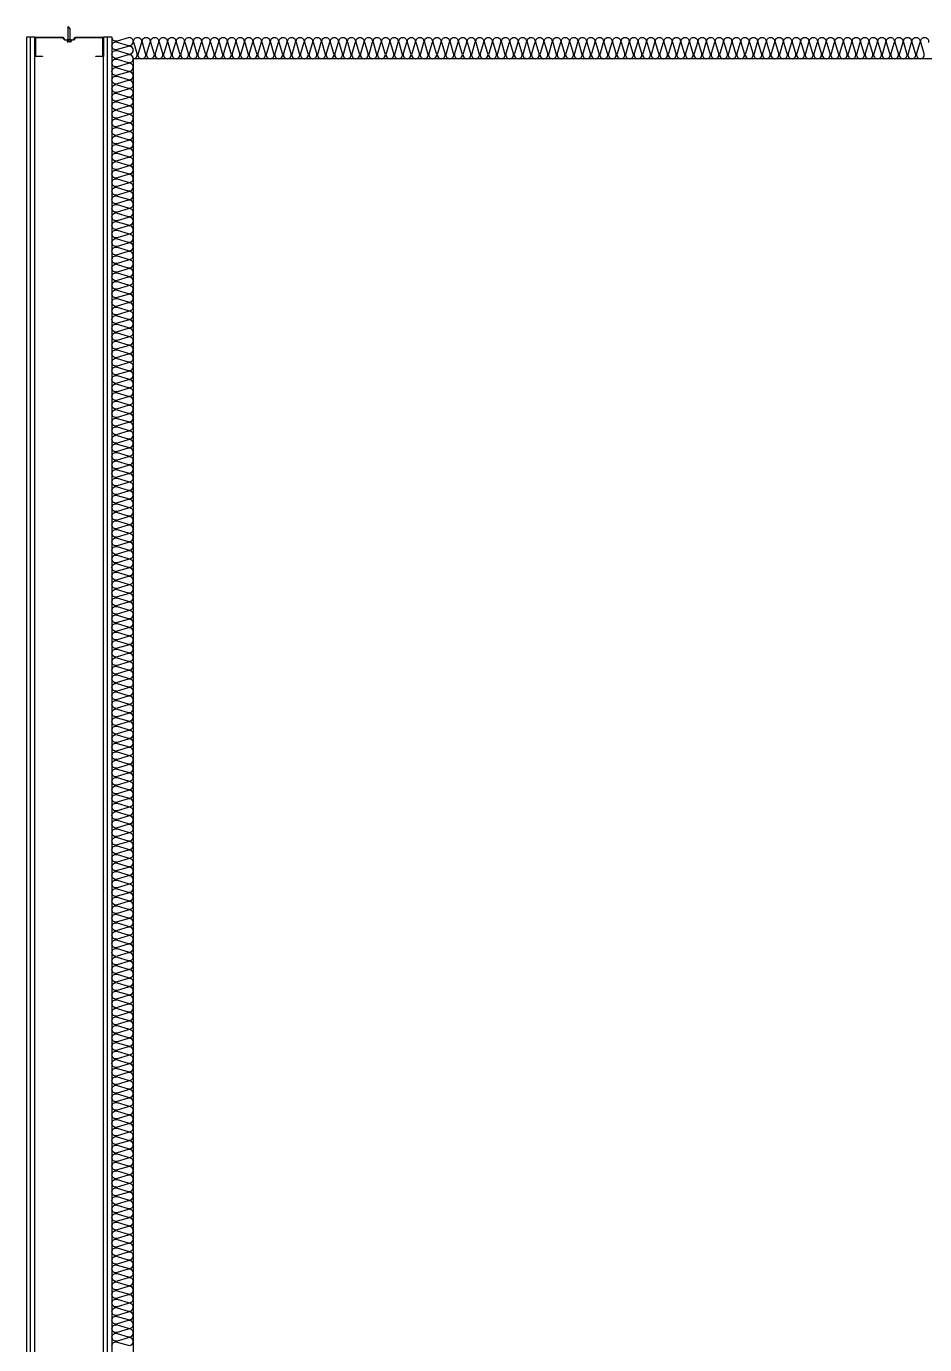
# Model space of a CAD drawing. Header units: millimetres. Extents: x 19868 to 801382, y -4805 to 85279.
# Drawn here: x 134538 to 136638, y 63842 to 66925 of the extents above; entities that cross this region are included whole.
import ezdxf

# ---------------------------------------------------------------- set-up
doc = ezdxf.new("R2010")
doc.units = ezdxf.units.MM
doc.header["$LTSCALE"] = 250
for name, color, linetype in [('8입면선', 8, 'Continuous'), ('A-WALL-D', 7, 'Continuous'), ('GAGAM-DT', 7, 'Continuous'), ('ISL', 251, 'Continuous'), ('입면', 7, 'Continuous')]:
    doc.layers.add(name, color=color, linetype=linetype)

# ---------------------------------------------------------------- blocks, each defined once
blk = doc.blocks.new('*U114')
at = {"layer": '8입면선', "color": 8}
for p, q in [((3316397.6, 472011.4), (3316397.6, 478631.4)), ((3316577.6, 472011.4), (3316577.6, 478631.4))]:
    blk.add_line(p, q, dxfattribs=at)
at = {"layer": 'A-WALL-D'}
for p, q in [((3316387.6, 478631.4), (3316387.6, 472011.4)), ((3316407.6, 478631.4), (3316387.6, 478631.4)), ((3316407.6, 472021.4), (3316407.6, 478631.4)), ((3316567.6, 472021.4), (3316567.6, 478631.4)), ((3316587.6, 478631.4), (3316567.6, 478631.4)), ((3316587.6, 478631.4), (3316587.6, 472011.4))]:
    blk.add_line(p, q, dxfattribs=at)
at = {"layer": 'GAGAM-DT', "color": 8}
for p, q in [((3316485.3, 478625.6), (3316485.3, 478657)), ((3316490.3, 478651.5), (3316485.3, 478657)), ((3316490.3, 478625.6), (3316490.3, 478651.5)), ((3316492.7, 478625.6), (3316482.8, 478625.6)), ((3316482.8, 478625.6), (3316482.8, 478622.1)), ((3316491.2, 478620.6), (3316484.3, 478620.6)), ((3316485.3, 478625.6), (3316485.3, 478620.6)), ((3316490.3, 478625.6), (3316490.3, 478620.6)), ((3316492.7, 478625.6), (3316492.7, 478622.1))]:
    blk.add_line(p, q, dxfattribs=at)
for centre, start, end in [((3316484.3, 478622.1), 180, 270), ((3316491.2, 478622.1), 270, 0)]:
    blk.add_arc(centre, 1.51, start, end, dxfattribs=at)
at = {"layer": '입면', "color": 6}
for p, q in [((3316407.6, 478586.4), (3316407.6, 478631.4)), ((3316407.6, 478631.4), (3316472.9, 478631.4)), ((3316472.4, 478630.2), (3316408.8, 478630.2)), ((3316408.8, 478630.2), (3316408.8, 478587.6)), ((3316477.4, 478624.4), (3316472.4, 478630.2)), ((3316472.9, 478631.4), (3316477.9, 478625.6)), ((3316497.8, 478624.4), (3316477.4, 478624.4)), ((3316477.9, 478625.6), (3316497.3, 478625.6)), ((3316497.3, 478625.6), (3316502.3, 478631.4)), ((3316502.8, 478630.2), (3316497.8, 478624.4)), ((3316502.3, 478631.4), (3316567.6, 478631.4)), ((3316566.4, 478630.2), (3316502.8, 478630.2)), ((3316566.4, 478587.6), (3316566.4, 478630.2)), ((3316567.6, 478631.4), (3316567.6, 478586.4)), ((3316408.8, 478587.6), (3316425.4, 478587.6)), ((3316425.4, 478587.6), (3316425.4, 478586.4)), ((3316549.8, 478586.4), (3316549.8, 478587.6)), ((3316549.8, 478587.6), (3316566.4, 478587.6)), ((3316425.4, 478586.4), (3316407.6, 478586.4)), ((3316567.6, 478586.4), (3316549.8, 478586.4))]:
    blk.add_line(p, q, dxfattribs=at)

msp = doc.modelspace()

# ---------------------------------------------------------------- linework, layer by layer
at = {"layer": 'ISL'}
for points in [[(134738.2, 63838.9, -0.509267), (134750.3, 63847.8), (134776.1, 63840.1, 1.372593), (134776.1, 63857.8), (134750.3, 63850.1, -0.509267), (134738.2, 63858.9, -0.509267), (134750.3, 63867.8), (134776.1, 63860.1, 1.372593), (134776.1, 63877.8), (134750.3, 63870.1, -0.509267), (134738.2, 63878.9, -0.509267), (134750.3, 63887.8), (134776.1, 63880.1, 1.372593), (134776.1, 63897.8), (134750.3, 63890.1, -0.509267), (134738.2, 63898.9, -0.509267), (134750.3, 63907.8), (134776.1, 63900.1, 1.372593), (134776.1, 63917.8), (134750.3, 63910.1, -0.509267), (134738.2, 63918.9, -0.509267), (134750.3, 63927.8), (134776.1, 63920.1, 1.372593), (134776.1, 63937.8), (134750.3, 63930.1, -0.509267), (134738.2, 63938.9, -0.509267), (134750.3, 63947.8), (134776.1, 63940.1, 1.372593), (134776.1, 63957.8), (134750.3, 63950.1, -0.509267), (134738.2, 63958.9, -0.509267), (134750.3, 63967.8), (134776.1, 63960.1, 1.372593), (134776.1, 63977.8), (134750.3, 63970.1, -0.509267), (134738.2, 63978.9, -0.509267), (134750.3, 63987.8), (134776.1, 63980.1, 1.372593), (134776.1, 63997.8), (134750.3, 63990.1, -0.509267), (134738.2, 63998.9, -0.509267), (134750.3, 64007.8), (134776.1, 64000.1, 1.372593), (134776.1, 64017.8), (134750.3, 64010.1, -0.509267), (134738.2, 64018.9, -0.509267), (134750.3, 64027.8), (134776.1, 64020.1, 1.372593), (134776.1, 64037.8), (134750.3, 64030.1, -0.509267), (134738.2, 64038.9, -0.509267), (134750.3, 64047.8), (134776.1, 64040.1, 1.372593), (134776.1, 64057.8), (134750.3, 64050.1, -0.509267), (134738.2, 64058.9, -0.509267), (134750.3, 64067.8), (134776.1, 64060.1, 1.372593), (134776.1, 64077.8), (134750.3, 64070.1, -0.509267), (134738.2, 64078.9, -0.509267), (134750.3, 64087.8), (134776.1, 64080.1, 1.372593), (134776.1, 64097.8), (134750.3, 64090.1, -0.509267), (134738.2, 64098.9, -0.509267), (134750.3, 64107.8), (134776.1, 64100.1, 1.372593), (134776.1, 64117.8), (134750.3, 64110.1, -0.509267), (134738.2, 64118.9, -0.509267), (134750.3, 64127.8), (134776.1, 64120.1, 1.372593), (134776.1, 64137.8), (134750.3, 64130.1, -0.509267), (134738.2, 64138.9, -0.509267), (134750.3, 64147.8), (134776.1, 64140.1, 1.372593), (134776.1, 64157.8), (134750.3, 64150.1, -0.509267), (134738.2, 64158.9, -0.509267), (134750.3, 64167.8), (134776.1, 64160.1, 1.372593), (134776.1, 64177.8), (134750.3, 64170.1, -0.509267), (134738.2, 64178.9, -0.509267), (134750.3, 64187.8), (134776.1, 64180.1, 1.372593), (134776.1, 64197.8), (134750.3, 64190.1, -0.509267), (134738.2, 64198.9, -0.509267), (134750.3, 64207.8), (134776.1, 64200.1, 1.372593), (134776.1, 64217.8), (134750.3, 64210.1, -0.509267), (134738.2, 64218.9, -0.509267), (134750.3, 64227.8), (134776.1, 64220.1, 1.372593), (134776.1, 64237.8), (134750.3, 64230.1, -0.509267), (134738.2, 64238.9, -0.509267), (134750.3, 64247.8), (134776.1, 64240.1, 1.372593), (134776.1, 64257.8), (134750.3, 64250.1, -0.509267), (134738.2, 64258.9, -0.509267), (134750.3, 64267.8), (134776.1, 64260.1, 1.372593), (134776.1, 64277.8), (134750.3, 64270.1, -0.509267), (134738.2, 64278.9, -0.509267), (134750.3, 64287.8), (134776.1, 64280.1, 1.372593), (134776.1, 64297.8), (134750.3, 64290.1, -0.509267), (134738.2, 64298.9, -0.509267), (134750.3, 64307.8), (134776.1, 64300.1, 1.372593), (134776.1, 64317.8), (134750.3, 64310.1, -0.509267), (134738.2, 64318.9, -0.509267), (134750.3, 64327.8), (134776.1, 64320.1, 1.372593), (134776.1, 64337.8), (134750.3, 64330.1, -0.509267), (134738.2, 64338.9, -0.509267), (134750.3, 64347.8), (134776.1, 64340.1, 1.372593), (134776.1, 64357.8), (134750.3, 64350.1, -0.509267), (134738.2, 64358.9, -0.509267), (134750.3, 64367.8), (134776.1, 64360.1, 1.372593), (134776.1, 64377.8), (134750.3, 64370.1, -0.509267), (134738.2, 64378.9, -0.509267), (134750.3, 64387.8), (134776.1, 64380.1, 1.372593), (134776.1, 64397.8), (134750.3, 64390.1, -0.509267), (134738.2, 64398.9, -0.509267), (134750.3, 64407.8), (134776.1, 64400.1, 1.372593), (134776.1, 64417.8), (134750.3, 64410.1, -0.509267), (134738.2, 64418.9, -0.509267), (134750.3, 64427.8), (134776.1, 64420.1, 1.372593), (134776.1, 64437.8), (134750.3, 64430.1, -0.509267), (134738.2, 64438.9, -0.509267), (134750.3, 64447.8), (134776.1, 64440.1, 1.372593), (134776.1, 64457.8), (134750.3, 64450.1, -0.509267), (134738.2, 64458.9, -0.509267), (134750.3, 64467.8), (134776.1, 64460.1, 1.372593), (134776.1, 64477.8), (134750.3, 64470.1, -0.509267), (134738.2, 64478.9, -0.509267), (134750.3, 64487.8), (134776.1, 64480.1, 1.372593), (134776.1, 64497.8), (134750.3, 64490.1, -0.509267), (134738.2, 64498.9, -0.509267), (134750.3, 64507.8), (134776.1, 64500.1, 1.372593), (134776.1, 64517.8), (134750.3, 64510.1, -0.509267), (134738.2, 64518.9, -0.509267), (134750.3, 64527.8), (134776.1, 64520.1, 1.372593), (134776.1, 64537.8), (134750.3, 64530.1, -0.509267), (134738.2, 64538.9, -0.509267), (134750.3, 64547.8), (134776.1, 64540.1, 1.372593), (134776.1, 64557.8), (134750.3, 64550.1, -0.509267), (134738.2, 64558.9, -0.509267), (134750.3, 64567.8), (134776.1, 64560.1, 1.372593), (134776.1, 64577.8), (134750.3, 64570.1, -0.509267), (134738.2, 64578.9, -0.509267), (134750.3, 64587.8), (134776.1, 64580.1, 1.372593), (134776.1, 64597.8), (134750.3, 64590.1, -0.509267), (134738.2, 64598.9, -0.509267), (134750.3, 64607.8), (134776.1, 64600.1, 1.372593), (134776.1, 64617.8), (134750.3, 64610.1, -0.509267), (134738.2, 64618.9, -0.509267), (134750.3, 64627.8), (134776.1, 64620.1, 1.372593), (134776.1, 64637.8), (134750.3, 64630.1, -0.509267), (134738.2, 64638.9, -0.509267), (134750.3, 64647.8), (134776.1, 64640.1, 1.372593), (134776.1, 64657.8), (134750.3, 64650.1, -0.509267), (134738.2, 64658.9, -0.509267), (134750.3, 64667.8), (134776.1, 64660.1, 1.372593), (134776.1, 64677.8), (134750.3, 64670.1, -0.509267), (134738.2, 64678.9, -0.509267), (134750.3, 64687.8), (134776.1, 64680.1, 1.372593), (134776.1, 64697.8), (134750.3, 64690.1, -0.509267), (134738.2, 64698.9, -0.509267), (134750.3, 64707.8), (134776.1, 64700.1, 1.372593), (134776.1, 64717.8), (134750.3, 64710.1, -0.509267), (134738.2, 64718.9, -0.509267), (134750.3, 64727.8), (134776.1, 64720.1, 1.372593), (134776.1, 64737.8), (134750.3, 64730.1, -0.509267), (134738.2, 64738.9, -0.509267), (134750.3, 64747.8), (134776.1, 64740.1, 1.372593), (134776.1, 64757.8), (134750.3, 64750.1, -0.509267), (134738.2, 64758.9, -0.509267), (134750.3, 64767.8), (134776.1, 64760.1, 1.372593), (134776.1, 64777.8), (134750.3, 64770.1, -0.509267), (134738.2, 64778.9, -0.509267), (134750.3, 64787.8), (134776.1, 64780.1, 1.372593), (134776.1, 64797.8), (134750.3, 64790.1, -0.509267), (134738.2, 64798.9, -0.509267), (134750.3, 64807.8), (134776.1, 64800.1, 1.372593), (134776.1, 64817.8), (134750.3, 64810.1, -0.509267), (134738.2, 64818.9, -0.509267), (134750.3, 64827.8), (134776.1, 64820.1, 1.372593), (134776.1, 64837.8), (134750.3, 64830.1, -0.509267), (134738.2, 64838.9, -0.509267), (134750.3, 64847.8), (134776.1, 64840.1, 1.372593), (134776.1, 64857.8), (134750.3, 64850.1, -0.509267), (134738.2, 64858.9, -0.509267), (134750.3, 64867.8), (134776.1, 64860.1, 1.372593), (134776.1, 64877.8), (134750.3, 64870.1, -0.509267), (134738.2, 64878.9, -0.509267), (134750.3, 64887.8), (134776.1, 64880.1, 1.372593), (134776.1, 64897.8), (134750.3, 64890.1, -0.509267), (134738.2, 64898.9, -0.509267), (134750.3, 64907.8), (134776.1, 64900.1, 1.372593), (134776.1, 64917.8), (134750.3, 64910.1, -0.509267), (134738.2, 64918.9, -0.509267), (134750.3, 64927.8), (134776.1, 64920.1, 1.372593), (134776.1, 64937.8), (134750.3, 64930.1, -0.509267), (134738.2, 64938.9, -0.509267), (134750.3, 64947.8), (134776.1, 64940.1, 1.372593), (134776.1, 64957.8), (134750.3, 64950.1, -0.509267), (134738.2, 64958.9, -0.509267), (134750.3, 64967.8), (134776.1, 64960.1, 1.372593), (134776.1, 64977.8), (134750.3, 64970.1, -0.509267), (134738.2, 64978.9, -0.509267), (134750.3, 64987.8), (134776.1, 64980.1, 1.372593), (134776.1, 64997.8), (134750.3, 64990.1, -0.509267), (134738.2, 64998.9, -0.509267), (134750.3, 65007.8), (134776.1, 65000.1, 1.372593), (134776.1, 65017.8), (134750.3, 65010.1, -0.509267), (134738.2, 65018.9, -0.509267), (134750.3, 65027.8), (134776.1, 65020.1, 1.372593), (134776.1, 65037.8), (134750.3, 65030.1, -0.509267), (134738.2, 65038.9, -0.509267), (134750.3, 65047.8), (134776.1, 65040.1, 1.372593), (134776.1, 65057.8), (134750.3, 65050.1, -0.509267), (134738.2, 65058.9, -0.509267), (134750.3, 65067.8), (134776.1, 65060.1, 1.372593), (134776.1, 65077.8), (134750.3, 65070.1, -0.509267), (134738.2, 65078.9, -0.509267), (134750.3, 65087.8), (134776.1, 65080.1, 1.372593), (134776.1, 65097.8), (134750.3, 65090.1, -0.509267), (134738.2, 65098.9, -0.509267), (134750.3, 65107.8), (134776.1, 65100.1, 1.372593), (134776.1, 65117.8), (134750.3, 65110.1, -0.509267), (134738.2, 65118.9, -0.509267), (134750.3, 65127.8), (134776.1, 65120.1, 1.372593), (134776.1, 65137.8), (134750.3, 65130.1, -0.509267), (134738.2, 65138.9, -0.509267), (134750.3, 65147.8), (134776.1, 65140.1, 1.372593), (134776.1, 65157.8), (134750.3, 65150.1, -0.509267), (134738.2, 65158.9, -0.509267), (134750.3, 65167.8), (134776.1, 65160.1, 1.372593), (134776.1, 65177.8), (134750.3, 65170.1, -0.509267), (134738.2, 65178.9, -0.509267), (134750.3, 65187.8), (134776.1, 65180.1, 1.372593), (134776.1, 65197.8), (134750.3, 65190.1, -0.509267), (134738.2, 65198.9, -0.509267), (134750.3, 65207.8), (134776.1, 65200.1, 1.372593), (134776.1, 65217.8), (134750.3, 65210.1, -0.509267), (134738.2, 65218.9, -0.509267), (134750.3, 65227.8), (134776.1, 65220.1, 1.372593), (134776.1, 65237.8), (134750.3, 65230.1, -0.509267), (134738.2, 65238.9, -0.509267), (134750.3, 65247.8), (134776.1, 65240.1, 1.372593), (134776.1, 65257.8), (134750.3, 65250.1, -0.509267), (134738.2, 65258.9, -0.509267), (134750.3, 65267.8), (134776.1, 65260.1, 1.372593), (134776.1, 65277.8), (134750.3, 65270.1, -0.509267), (134738.2, 65278.9, -0.509267), (134750.3, 65287.8), (134776.1, 65280.1, 1.372593), (134776.1, 65297.8), (134750.3, 65290.1, -0.509267), (134738.2, 65298.9, -0.509267), (134750.3, 65307.8), (134776.1, 65300.1, 1.372593), (134776.1, 65317.8), (134750.3, 65310.1, -0.509267), (134738.2, 65318.9, -0.509267), (134750.3, 65327.8), (134776.1, 65320.1, 1.372593), (134776.1, 65337.8), (134750.3, 65330.1, -0.509267), (134738.2, 65338.9, -0.509267), (134750.3, 65347.8), (134776.1, 65340.1, 1.372593), (134776.1, 65357.8), (134750.3, 65350.1, -0.509267), (134738.2, 65358.9, -0.509267), (134750.3, 65367.8), (134776.1, 65360.1, 1.372593), (134776.1, 65377.8), (134750.3, 65370.1, -0.509267), (134738.2, 65378.9, -0.509267), (134750.3, 65387.8), (134776.1, 65380.1, 1.372593), (134776.1, 65397.8), (134750.3, 65390.1, -0.509267), (134738.2, 65398.9, -0.509267), (134750.3, 65407.8), (134776.1, 65400.1, 1.372593), (134776.1, 65417.8), (134750.3, 65410.1, -0.509267), (134738.2, 65418.9, -0.509267), (134750.3, 65427.8), (134776.1, 65420.1, 1.372593), (134776.1, 65437.8), (134750.3, 65430.1, -0.509267), (134738.2, 65438.9, -0.509267), (134750.3, 65447.8), (134776.1, 65440.1, 1.372593), (134776.1, 65457.8), (134750.3, 65450.1, -0.509267), (134738.2, 65458.9, -0.509267), (134750.3, 65467.8), (134776.1, 65460.1, 1.372593), (134776.1, 65477.8), (134750.3, 65470.1, -0.509267), (134738.2, 65478.9, -0.509267), (134750.3, 65487.8), (134776.1, 65480.1, 1.372593), (134776.1, 65497.8), (134750.3, 65490.1, -0.509267), (134738.2, 65498.9, -0.509267), (134750.3, 65507.8), (134776.1, 65500.1, 1.372593), (134776.1, 65517.8), (134750.3, 65510.1, -0.509267), (134738.2, 65518.9, -0.509267), (134750.3, 65527.8), (134776.1, 65520.1, 1.372593), (134776.1, 65537.8), (134750.3, 65530.1, -0.509267), (134738.2, 65538.9, -0.509267), (134750.3, 65547.8), (134776.1, 65540.1, 1.372593), (134776.1, 65557.8), (134750.3, 65550.1, -0.509267), (134738.2, 65558.9, -0.509267), (134750.3, 65567.8), (134776.1, 65560.1, 1.372593), (134776.1, 65577.8), (134750.3, 65570.1, -0.509267), (134738.2, 65578.9, -0.509267), (134750.3, 65587.8), (134776.1, 65580.1, 1.372593), (134776.1, 65597.8), (134750.3, 65590.1, -0.509267), (134738.2, 65598.9, -0.509267), (134750.3, 65607.8), (134776.1, 65600.1, 1.372593), (134776.1, 65617.8), (134750.3, 65610.1, -0.509267), (134738.2, 65618.9, -0.509267), (134750.3, 65627.8), (134776.1, 65620.1, 1.372593), (134776.1, 65637.8), (134750.3, 65630.1, -0.509267), (134738.2, 65638.9, -0.509267), (134750.3, 65647.8), (134776.1, 65640.1, 1.372593), (134776.1, 65657.8), (134750.3, 65650.1, -0.509267), (134738.2, 65658.9, -0.509267), (134750.3, 65667.8), (134776.1, 65660.1, 1.372593), (134776.1, 65677.8), (134750.3, 65670.1, -0.509267), (134738.2, 65678.9, -0.509267), (134750.3, 65687.8), (134776.1, 65680.1, 1.372593), (134776.1, 65697.8), (134750.3, 65690.1, -0.509267), (134738.2, 65698.9, -0.509267), (134750.3, 65707.8), (134776.1, 65700.1, 1.372593), (134776.1, 65717.8), (134750.3, 65710.1, -0.509267), (134738.2, 65718.9, -0.509267), (134750.3, 65727.8), (134776.1, 65720.1, 1.372593), (134776.1, 65737.8), (134750.3, 65730.1, -0.509267), (134738.2, 65738.9, -0.509267), (134750.3, 65747.8), (134776.1, 65740.1, 1.372593), (134776.1, 65757.8), (134750.3, 65750.1, -0.509267), (134738.2, 65758.9, -0.509267), (134750.3, 65767.8), (134776.1, 65760.1, 1.372593), (134776.1, 65777.8), (134750.3, 65770.1, -0.509267), (134738.2, 65778.9, -0.509267), (134750.3, 65787.8), (134776.1, 65780.1, 1.372593), (134776.1, 65797.8), (134750.3, 65790.1, -0.509267), (134738.2, 65798.9, -0.509267), (134750.3, 65807.8), (134776.1, 65800.1, 1.372593), (134776.1, 65817.8), (134750.3, 65810.1, -0.509267), (134738.2, 65818.9, -0.509267), (134750.3, 65827.8), (134776.1, 65820.1, 1.372593), (134776.1, 65837.8), (134750.3, 65830.1, -0.509267), (134738.2, 65838.9, -0.509267), (134750.3, 65847.8), (134776.1, 65840.1, 1.372593), (134776.1, 65857.8), (134750.3, 65850.1, -0.509267), (134738.2, 65858.9, -0.509267), (134750.3, 65867.8), (134776.1, 65860.1, 1.372593), (134776.1, 65877.8), (134750.3, 65870.1, -0.509267), (134738.2, 65878.9, -0.509267), (134750.3, 65887.8), (134776.1, 65880.1, 1.372593), (134776.1, 65897.8), (134750.3, 65890.1, -0.509267), (134738.2, 65898.9, -0.509267), (134750.3, 65907.8), (134776.1, 65900.1, 1.372593), (134776.1, 65917.8), (134750.3, 65910.1, -0.509267), (134738.2, 65918.9, -0.509267), (134750.3, 65927.8), (134776.1, 65920.1, 1.372593), (134776.1, 65937.8), (134750.3, 65930.1, -0.509267), (134738.2, 65938.9, -0.509267), (134750.3, 65947.8), (134776.1, 65940.1, 1.372593), (134776.1, 65957.8), (134750.3, 65950.1, -0.509267), (134738.2, 65958.9, -0.509267), (134750.3, 65967.8), (134776.1, 65960.1, 1.372593), (134776.1, 65977.8), (134750.3, 65970.1, -0.509267), (134738.2, 65978.9, -0.509267), (134750.3, 65987.8), (134776.1, 65980.1, 1.372593), (134776.1, 65997.8), (134750.3, 65990.1, -0.509267), (134738.2, 65998.9, -0.509267), (134750.3, 66007.8), (134776.1, 66000.1, 1.372593), (134776.1, 66017.8), (134750.3, 66010.1, -0.509267), (134738.2, 66018.9, -0.509267), (134750.3, 66027.8), (134776.1, 66020.1, 1.372593), (134776.1, 66037.8), (134750.3, 66030.1, -0.509267), (134738.2, 66038.9, -0.509267), (134750.3, 66047.8), (134776.1, 66040.1, 1.372593), (134776.1, 66057.8), (134750.3, 66050.1, -0.509267), (134738.2, 66058.9, -0.509267), (134750.3, 66067.8), (134776.1, 66060.1, 1.372593), (134776.1, 66077.8), (134750.3, 66070.1, -0.509267), (134738.2, 66078.9, -0.509267), (134750.3, 66087.8), (134776.1, 66080.1, 1.372593), (134776.1, 66097.8), (134750.3, 66090.1, -0.509267), (134738.2, 66098.9, -0.509267), (134750.3, 66107.8), (134776.1, 66100.1, 1.372593), (134776.1, 66117.8), (134750.3, 66110.1, -0.509267), (134738.2, 66118.9, -0.509267), (134750.3, 66127.8), (134776.1, 66120.1, 1.372593), (134776.1, 66137.8), (134750.3, 66130.1, -0.509267), (134738.2, 66138.9, -0.509267), (134750.3, 66147.8), (134776.1, 66140.1, 1.372593), (134776.1, 66157.8), (134750.3, 66150.1, -0.509267), (134738.2, 66158.9, -0.509267), (134750.3, 66167.8), (134776.1, 66160.1, 1.372593), (134776.1, 66177.8), (134750.3, 66170.1, -0.509267), (134738.2, 66178.9, -0.509267), (134750.3, 66187.8), (134776.1, 66180.1, 1.372593), (134776.1, 66197.8), (134750.3, 66190.1, -0.509267), (134738.2, 66198.9, -0.509267), (134750.3, 66207.8), (134776.1, 66200.1, 1.372593), (134776.1, 66217.8), (134750.3, 66210.1, -0.509267), (134738.2, 66218.9, -0.509267), (134750.3, 66227.8), (134776.1, 66220.1, 1.372593), (134776.1, 66237.8), (134750.3, 66230.1, -0.509267), (134738.2, 66238.9, -0.509267), (134750.3, 66247.8), (134776.1, 66240.1, 1.372593), (134776.1, 66257.8), (134750.3, 66250.1, -0.509267), (134738.2, 66258.9, -0.509267), (134750.3, 66267.8), (134776.1, 66260.1, 1.372593), (134776.1, 66277.8), (134750.3, 66270.1, -0.509267), (134738.2, 66278.9, -0.509267), (134750.3, 66287.8), (134776.1, 66280.1, 1.372593), (134776.1, 66297.8), (134750.3, 66290.1, -0.509267), (134738.2, 66298.9, -0.509267), (134750.3, 66307.8), (134776.1, 66300.1, 1.372593), (134776.1, 66317.8), (134750.3, 66310.1, -0.509267), (134738.2, 66318.9, -0.509267), (134750.3, 66327.8), (134776.1, 66320.1, 1.372593), (134776.1, 66337.8), (134750.3, 66330.1, -0.509267), (134738.2, 66338.9, -0.509267), (134750.3, 66347.8), (134776.1, 66340.1, 1.372593), (134776.1, 66357.8), (134750.3, 66350.1, -0.509267), (134738.2, 66358.9, -0.509267), (134750.3, 66367.8), (134776.1, 66360.1, 1.372593), (134776.1, 66377.8), (134750.3, 66370.1, -0.509267), (134738.2, 66378.9, -0.509267), (134750.3, 66387.8), (134776.1, 66380.1, 1.372593), (134776.1, 66397.8), (134750.3, 66390.1, -0.509267), (134738.2, 66398.9, -0.509267), (134750.3, 66407.8), (134776.1, 66400.1, 1.372593), (134776.1, 66417.8), (134750.3, 66410.1, -0.509267), (134738.2, 66418.9, -0.509267), (134750.3, 66427.8), (134776.1, 66420.1, 1.372593), (134776.1, 66437.8), (134750.3, 66430.1, -0.509267), (134738.2, 66438.9, -0.509267), (134750.3, 66447.8), (134776.1, 66440.1, 1.372593), (134776.1, 66457.8), (134750.3, 66450.1, -0.509267), (134738.2, 66458.9, -0.509267), (134750.3, 66467.8), (134776.1, 66460.1, 1.372593), (134776.1, 66477.8), (134750.3, 66470.1, -0.509267), (134738.2, 66478.9, -0.509267), (134750.3, 66487.8), (134776.1, 66480.1, 1.372593), (134776.1, 66497.8), (134750.3, 66490.1, -0.509267), (134738.2, 66498.9, -0.509267), (134750.3, 66507.8), (134776.1, 66500.1, 1.372593), (134776.1, 66517.8), (134750.3, 66510.1, -0.509267), (134738.2, 66518.9, -0.509267), (134750.3, 66527.8), (134776.1, 66520.1, 1.372593), (134776.1, 66537.8), (134750.3, 66530.1, -0.509267), (134738.2, 66538.9, -0.509267), (134750.3, 66547.8), (134776.1, 66540.1, 1.372593), (134776.1, 66557.8), (134750.3, 66550.1, -0.509267), (134738.2, 66558.9, -0.509267), (134750.3, 66567.8), (134776.1, 66560.1, 1.372593), (134776.1, 66577.8), (134750.3, 66570.1, -0.509267), (134738.2, 66578.9, -0.509267), (134750.3, 66587.8), (134776.1, 66580.1, 1.372593), (134776.1, 66597.8), (134750.3, 66590.1, -0.509267), (134738.2, 66598.9, -0.509267), (134750.3, 66607.8), (134776.1, 66600.1, 1.372593), (134776.1, 66617.8), (134750.3, 66610.1, -0.509267), (134738.2, 66618.9, -0.509267), (134750.3, 66627.8), (134776.1, 66620.1, 1.372593), (134776.1, 66637.8), (134750.3, 66630.1, -0.509267), (134738.2, 66638.9, -0.509267), (134750.3, 66647.8), (134776.1, 66640.1, 1.372593), (134776.1, 66657.8), (134750.3, 66650.1, -0.509267), (134738.2, 66658.9, -0.509267), (134750.3, 66667.8), (134776.1, 66660.1, 1.372593), (134776.1, 66677.8), (134750.3, 66670.1, -0.509267), (134738.2, 66678.9, -0.509267), (134750.3, 66687.8), (134776.1, 66680.1, 1.372593), (134776.1, 66697.8), (134750.3, 66690.1, -0.509267), (134738.2, 66698.9, -0.509267), (134750.3, 66707.8), (134776.1, 66700.1, 1.372593), (134776.1, 66717.8), (134750.3, 66710.1, -0.509267), (134738.2, 66718.9, -0.509267), (134750.3, 66727.8), (134776.1, 66720.1, 1.372593), (134776.1, 66737.8), (134750.3, 66730.1, -0.509267), (134738.2, 66738.9, -0.509267), (134750.3, 66747.8), (134776.1, 66740.1, 1.372593), (134776.1, 66757.8), (134750.3, 66750.1, -0.509267), (134738.2, 66758.9, -0.509267), (134750.3, 66767.8), (134776.1, 66760.1, 1.372593), (134776.1, 66777.8), (134750.3, 66770.1, -0.509267), (134738.2, 66778.9, -0.509267), (134750.3, 66787.8), (134776.1, 66780.1, 1.372593), (134776.1, 66797.8), (134750.3, 66790.1, -0.509267), (134738.2, 66798.9, -0.509267), (134750.3, 66807.8), (134776.1, 66800.1, 1.372593), (134776.1, 66817.8), (134750.3, 66810.1, -0.509267), (134738.2, 66818.9, -0.509267), (134750.3, 66827.8), (134776.1, 66820.1, 1.372593), (134776.1, 66837.8), (134750.3, 66830.1, -0.509267), (134738.2, 66838.9, -0.509267), (134750.3, 66847.8), (134776.1, 66840.1, 1.372593), (134776.1, 66857.8), (134750.3, 66850.1, -0.509267), (134738.2, 66858.9, -0.509267), (134750.3, 66867.8), (134776.1, 66860.1, 1.372593), (134776.1, 66877.8), (134750.3, 66870.1, -0.509267), (134738.2, 66878.9, -0.509267), (134750.3, 66887.8), (134776.1, 66880.1, 1.372593), (134776.1, 66897.8), (134750.3, 66890.1, -0.509267), (134738.2, 66898.9)], [(134788.2, 66848.9, 0.509267), (134797, 66861.1), (134789.4, 66886.8, -1.372593), (134807, 66886.8), (134799.4, 66861.1, 0.509267), (134808.2, 66848.9, 0.509267), (134817, 66861.1), (134809.4, 66886.8, -1.372593), (134827, 66886.8), (134819.4, 66861.1, 0.509267), (134828.2, 66848.9, 0.509267), (134837, 66861.1), (134829.4, 66886.8, -1.372593), (134847, 66886.8), (134839.4, 66861.1, 0.509267), (134848.2, 66848.9, 0.509267), (134857, 66861.1), (134849.4, 66886.8, -1.372593), (134867, 66886.8), (134859.4, 66861.1, 0.509267), (134868.2, 66848.9, 0.509267), (134877, 66861.1), (134869.4, 66886.8, -1.372593), (134887, 66886.8), (134879.4, 66861.1, 0.509267), (134888.2, 66848.9, 0.509267), (134897, 66861.1), (134889.4, 66886.8, -1.372593), (134907, 66886.8), (134899.4, 66861.1, 0.509267), (134908.2, 66848.9, 0.509267), (134917, 66861.1), (134909.4, 66886.8, -1.372593), (134927, 66886.8), (134919.4, 66861.1, 0.509267), (134928.2, 66848.9, 0.509267), (134937, 66861.1), (134929.4, 66886.8, -1.372593), (134947, 66886.8), (134939.4, 66861.1, 0.509267), (134948.2, 66848.9, 0.509267), (134957, 66861.1), (134949.4, 66886.8, -1.372593), (134967, 66886.8), (134959.4, 66861.1, 0.509267), (134968.2, 66848.9, 0.509267), (134977, 66861.1), (134969.4, 66886.8, -1.372593), (134987, 66886.8), (134979.4, 66861.1, 0.509267), (134988.2, 66848.9, 0.509267), (134997, 66861.1), (134989.4, 66886.8, -1.372593), (135007, 66886.8), (134999.4, 66861.1, 0.509267), (135008.2, 66848.9, 0.509267), (135017, 66861.1), (135009.4, 66886.8, -1.372593), (135027, 66886.8), (135019.4, 66861.1, 0.509267), (135028.2, 66848.9, 0.509267), (135037, 66861.1), (135029.4, 66886.8, -1.372593), (135047, 66886.8), (135039.4, 66861.1, 0.509267), (135048.2, 66848.9, 0.509267), (135057, 66861.1), (135049.4, 66886.8, -1.372593), (135067, 66886.8), (135059.4, 66861.1, 0.509267), (135068.2, 66848.9, 0.509267), (135077, 66861.1), (135069.4, 66886.8, -1.372593), (135087, 66886.8), (135079.4, 66861.1, 0.509267), (135088.2, 66848.9, 0.509267), (135097, 66861.1), (135089.4, 66886.8, -1.372593), (135107, 66886.8), (135099.4, 66861.1, 0.509267), (135108.2, 66848.9, 0.509267), (135117, 66861.1), (135109.4, 66886.8, -1.372593), (135127, 66886.8), (135119.4, 66861.1, 0.509267), (135128.2, 66848.9, 0.509267), (135137, 66861.1), (135129.4, 66886.8, -1.372593), (135147, 66886.8), (135139.4, 66861.1, 0.509267), (135148.2, 66848.9, 0.509267), (135157, 66861.1), (135149.4, 66886.8, -1.372593), (135167, 66886.8), (135159.4, 66861.1, 0.509267), (135168.2, 66848.9, 0.509267), (135177, 66861.1), (135169.4, 66886.8, -1.372593), (135187, 66886.8), (135179.4, 66861.1, 0.509267), (135188.2, 66848.9, 0.509267), (135197, 66861.1), (135189.4, 66886.8, -1.372593), (135207, 66886.8), (135199.4, 66861.1, 0.509267), (135208.2, 66848.9, 0.509267), (135217, 66861.1), (135209.4, 66886.8, -1.372593), (135227, 66886.8), (135219.4, 66861.1, 0.509267), (135228.2, 66848.9, 0.509267), (135237, 66861.1), (135229.4, 66886.8, -1.372593), (135247, 66886.8), (135239.4, 66861.1, 0.509267), (135248.2, 66848.9, 0.509267), (135257, 66861.1), (135249.4, 66886.8, -1.372593), (135267, 66886.8), (135259.4, 66861.1, 0.509267), (135268.2, 66848.9, 0.509267), (135277, 66861.1), (135269.4, 66886.8, -1.372593), (135287, 66886.8), (135279.4, 66861.1, 0.509267), (135288.2, 66848.9, 0.509267), (135297, 66861.1), (135289.4, 66886.8, -1.372593), (135307, 66886.8), (135299.4, 66861.1, 0.509267), (135308.2, 66848.9, 0.509267), (135317, 66861.1), (135309.4, 66886.8, -1.372593), (135327, 66886.8), (135319.4, 66861.1, 0.509267), (135328.2, 66848.9, 0.509267), (135337, 66861.1), (135329.4, 66886.8, -1.372593), (135347, 66886.8), (135339.4, 66861.1, 0.509267), (135348.2, 66848.9, 0.509267), (135357, 66861.1), (135349.4, 66886.8, -1.372593), (135367, 66886.8), (135359.4, 66861.1, 0.509267), (135368.2, 66848.9, 0.509267), (135377, 66861.1), (135369.4, 66886.8, -1.372593), (135387, 66886.8), (135379.4, 66861.1, 0.509267), (135388.2, 66848.9, 0.509267), (135397, 66861.1), (135389.4, 66886.8, -1.372593), (135407, 66886.8), (135399.4, 66861.1, 0.509267), (135408.2, 66848.9, 0.509267), (135417, 66861.1), (135409.4, 66886.8, -1.372593), (135427, 66886.8), (135419.4, 66861.1, 0.509267), (135428.2, 66848.9, 0.509267), (135437, 66861.1), (135429.4, 66886.8, -1.372593), (135447, 66886.8), (135439.4, 66861.1, 0.509267), (135448.2, 66848.9, 0.509267), (135457, 66861.1), (135449.4, 66886.8, -1.372593), (135467, 66886.8), (135459.4, 66861.1, 0.509267), (135468.2, 66848.9, 0.509267), (135477, 66861.1), (135469.4, 66886.8, -1.372593), (135487, 66886.8), (135479.4, 66861.1, 0.509267), (135488.2, 66848.9, 0.509267), (135497, 66861.1), (135489.4, 66886.8, -1.372593), (135507, 66886.8), (135499.4, 66861.1, 0.509267), (135508.2, 66848.9, 0.509267), (135517, 66861.1), (135509.4, 66886.8, -1.372593), (135527, 66886.8), (135519.4, 66861.1, 0.509267), (135528.2, 66848.9, 0.509267), (135537, 66861.1), (135529.4, 66886.8, -1.372593), (135547, 66886.8), (135539.4, 66861.1, 0.509267), (135548.2, 66848.9, 0.509267), (135557, 66861.1), (135549.4, 66886.8, -1.372593), (135567, 66886.8), (135559.4, 66861.1, 0.509267), (135568.2, 66848.9, 0.509267), (135577, 66861.1), (135569.4, 66886.8, -1.372593), (135587, 66886.8), (135579.4, 66861.1, 0.509267), (135588.2, 66848.9, 0.509267), (135597, 66861.1), (135589.4, 66886.8, -1.372593), (135607, 66886.8), (135599.4, 66861.1, 0.509267), (135608.2, 66848.9, 0.509267), (135617, 66861.1), (135609.4, 66886.8, -1.372593), (135627, 66886.8), (135619.4, 66861.1, 0.509267), (135628.2, 66848.9, 0.509267), (135637, 66861.1), (135629.4, 66886.8, -1.372593), (135647, 66886.8), (135639.4, 66861.1, 0.509267), (135648.2, 66848.9, 0.509267), (135657, 66861.1), (135649.4, 66886.8, -1.372593), (135667, 66886.8), (135659.4, 66861.1, 0.509267), (135668.2, 66848.9, 0.509267), (135677, 66861.1), (135669.4, 66886.8, -1.372593), (135687, 66886.8), (135679.4, 66861.1, 0.509267), (135688.2, 66848.9, 0.509267), (135697, 66861.1), (135689.4, 66886.8, -1.372593), (135707, 66886.8), (135699.4, 66861.1, 0.509267), (135708.2, 66848.9, 0.509267), (135717, 66861.1), (135709.4, 66886.8, -1.372593), (135727, 66886.8), (135719.4, 66861.1, 0.509267), (135728.2, 66848.9, 0.509267), (135737, 66861.1), (135729.4, 66886.8, -1.372593), (135747, 66886.8), (135739.4, 66861.1, 0.509267), (135748.2, 66848.9, 0.509267), (135757, 66861.1), (135749.4, 66886.8, -1.372593), (135767, 66886.8), (135759.4, 66861.1, 0.509267), (135768.2, 66848.9, 0.509267), (135777, 66861.1), (135769.4, 66886.8, -1.372593), (135787, 66886.8), (135779.4, 66861.1, 0.509267), (135788.2, 66848.9, 0.509267), (135797, 66861.1), (135789.4, 66886.8, -1.372593), (135807, 66886.8), (135799.4, 66861.1, 0.509267), (135808.2, 66848.9, 0.509267), (135817, 66861.1), (135809.4, 66886.8, -1.372593), (135827, 66886.8), (135819.4, 66861.1, 0.509267), (135828.2, 66848.9, 0.509267), (135837, 66861.1), (135829.4, 66886.8, -1.372593), (135847, 66886.8), (135839.4, 66861.1, 0.509267), (135848.2, 66848.9, 0.509267), (135857, 66861.1), (135849.4, 66886.8, -1.372593), (135867, 66886.8), (135859.4, 66861.1, 0.509267), (135868.2, 66848.9, 0.509267), (135877, 66861.1), (135869.4, 66886.8, -1.372593), (135887, 66886.8), (135879.4, 66861.1, 0.509267), (135888.2, 66848.9, 0.509267), (135897, 66861.1), (135889.4, 66886.8, -1.372593), (135907, 66886.8), (135899.4, 66861.1, 0.509267), (135908.2, 66848.9, 0.509267), (135917, 66861.1), (135909.4, 66886.8, -1.372593), (135927, 66886.8), (135919.4, 66861.1, 0.509267), (135928.2, 66848.9, 0.509267), (135937, 66861.1), (135929.4, 66886.8, -1.372593), (135947, 66886.8), (135939.4, 66861.1, 0.509267), (135948.2, 66848.9, 0.509267), (135957, 66861.1), (135949.4, 66886.8, -1.372593), (135967, 66886.8), (135959.4, 66861.1, 0.509267), (135968.2, 66848.9, 0.509267), (135977, 66861.1), (135969.4, 66886.8, -1.372593), (135987, 66886.8), (135979.4, 66861.1, 0.509267), (135988.2, 66848.9, 0.509267), (135997, 66861.1), (135989.4, 66886.8, -1.372593), (136007, 66886.8), (135999.4, 66861.1, 0.509267), (136008.2, 66848.9, 0.509267), (136017, 66861.1), (136009.4, 66886.8, -1.372593), (136027, 66886.8), (136019.4, 66861.1, 0.509267), (136028.2, 66848.9, 0.509267), (136037, 66861.1), (136029.4, 66886.8, -1.372593), (136047, 66886.8), (136039.4, 66861.1, 0.509267), (136048.2, 66848.9, 0.509267), (136057, 66861.1), (136049.4, 66886.8, -1.372593), (136067, 66886.8), (136059.4, 66861.1, 0.509267), (136068.2, 66848.9, 0.509267), (136077, 66861.1), (136069.4, 66886.8, -1.372593), (136087, 66886.8), (136079.4, 66861.1, 0.509267), (136088.2, 66848.9, 0.509267), (136097, 66861.1), (136089.4, 66886.8, -1.372593), (136107, 66886.8), (136099.4, 66861.1, 0.509267), (136108.2, 66848.9, 0.509267), (136117, 66861.1), (136109.4, 66886.8, -1.372593), (136127, 66886.8), (136119.4, 66861.1, 0.509267), (136128.2, 66848.9, 0.509267), (136137, 66861.1), (136129.4, 66886.8, -1.372593), (136147, 66886.8), (136139.4, 66861.1, 0.509267), (136148.2, 66848.9, 0.509267), (136157, 66861.1), (136149.4, 66886.8, -1.372593), (136167, 66886.8), (136159.4, 66861.1, 0.509267), (136168.2, 66848.9, 0.509267), (136177, 66861.1), (136169.4, 66886.8, -1.372593), (136187, 66886.8), (136179.4, 66861.1, 0.509267), (136188.2, 66848.9, 0.509267), (136197, 66861.1), (136189.4, 66886.8, -1.372593), (136207, 66886.8), (136199.4, 66861.1, 0.509267), (136208.2, 66848.9, 0.509267), (136217, 66861.1), (136209.4, 66886.8, -1.372593), (136227, 66886.8), (136219.4, 66861.1, 0.509267), (136228.2, 66848.9, 0.509267), (136237, 66861.1), (136229.4, 66886.8, -1.372593), (136247, 66886.8), (136239.4, 66861.1, 0.509267), (136248.2, 66848.9, 0.509267), (136257, 66861.1), (136249.4, 66886.8, -1.372593), (136267, 66886.8), (136259.4, 66861.1, 0.509267), (136268.2, 66848.9, 0.509267), (136277, 66861.1), (136269.4, 66886.8, -1.372593), (136287, 66886.8), (136279.4, 66861.1, 0.509267), (136288.2, 66848.9, 0.509267), (136297, 66861.1), (136289.4, 66886.8, -1.372593), (136307, 66886.8), (136299.4, 66861.1, 0.509267), (136308.2, 66848.9, 0.509267), (136317, 66861.1), (136309.4, 66886.8, -1.372593), (136327, 66886.8), (136319.4, 66861.1, 0.509267), (136328.2, 66848.9, 0.509267), (136337, 66861.1), (136329.4, 66886.8, -1.372593), (136347, 66886.8), (136339.4, 66861.1, 0.509267), (136348.2, 66848.9, 0.509267), (136357, 66861.1), (136349.4, 66886.8, -1.372593), (136367, 66886.8), (136359.4, 66861.1, 0.509267), (136368.2, 66848.9, 0.509267), (136377, 66861.1), (136369.4, 66886.8, -1.372593), (136387, 66886.8), (136379.4, 66861.1, 0.509267), (136388.2, 66848.9, 0.509267), (136397, 66861.1), (136389.4, 66886.8, -1.372593), (136407, 66886.8), (136399.4, 66861.1, 0.509267), (136408.2, 66848.9, 0.509267), (136417, 66861.1), (136409.4, 66886.8, -1.372593), (136427, 66886.8), (136419.4, 66861.1, 0.509267), (136428.2, 66848.9, 0.509267), (136437, 66861.1), (136429.4, 66886.8, -1.372593), (136447, 66886.8), (136439.4, 66861.1, 0.509267), (136448.2, 66848.9, 0.509267), (136457, 66861.1), (136449.4, 66886.8, -1.372593), (136467, 66886.8), (136459.4, 66861.1, 0.509267), (136468.2, 66848.9, 0.509267), (136477, 66861.1), (136469.4, 66886.8, -1.372593), (136487, 66886.8), (136479.4, 66861.1, 0.509267), (136488.2, 66848.9, 0.509267), (136497, 66861.1), (136489.4, 66886.8, -1.372593), (136507, 66886.8), (136499.4, 66861.1, 0.509267), (136508.2, 66848.9, 0.509267), (136517, 66861.1), (136509.4, 66886.8, -1.372593), (136527, 66886.8), (136519.4, 66861.1, 0.509267), (136528.2, 66848.9, 0.509267), (136537, 66861.1), (136529.4, 66886.8, -1.372593), (136547, 66886.8), (136539.4, 66861.1, 0.509267), (136548.2, 66848.9, 0.509267), (136557, 66861.1), (136549.4, 66886.8, -1.372593), (136567, 66886.8), (136559.4, 66861.1, 0.509267), (136568.2, 66848.9, 0.509267), (136577, 66861.1), (136569.4, 66886.8, -1.372593), (136587, 66886.8), (136579.4, 66861.1, 0.509267), (136588.2, 66848.9, 0.509267), (136597, 66861.1), (136589.4, 66886.8, -1.372593), (136607, 66886.8), (136599.4, 66861.1, 0.509267), (136608.2, 66848.9, 0.509267), (136617, 66861.1), (136609.4, 66886.8, -1.372593), (136627, 66886.8), (136619.4, 66861.1, 0.509267), (136628.2, 66848.9, 0.509267), (136637, 66861.1), (136629.4, 66886.8, -1.372593), (136647, 66886.8)]]:
    msp.add_lwpolyline(points, format="xyb", dxfattribs=at)
msp.add_lwpolyline([(155038.2, 60278.9), (154988.2, 60278.9), (154988.2, 65928.9), (154188.2, 65928.9), (154188.2, 66848.9), (139188.2, 66848.9), (139188.2, 65728.9), (138088.2, 65728.9), (138088.2, 66848.9), (134788.2, 66848.9), (134788.2, 60278.9)], dxfattribs=at)

# ---------------------------------------------------------------- block references
at = {"layer": 'A-WALL-D'}
msp.add_blockref('*U114', (-3181849.4, -411732.5), dxfattribs=at)

doc.saveas('drawing.dxf')
